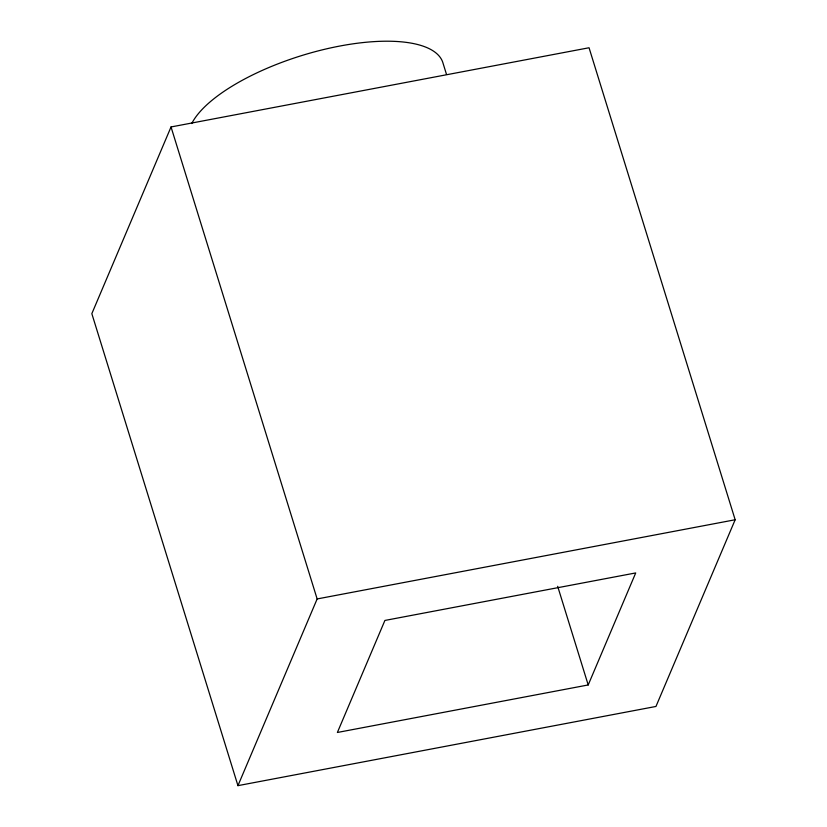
<?xml version="1.0" encoding="UTF-8"?>
<svg xmlns="http://www.w3.org/2000/svg" width="827" height="827" viewBox="0 0 827 827"><rect width="100%" height="100%" fill="white"/><g stroke="black" fill="none" stroke-linecap="round" stroke-linejoin="round"><path stroke-width="1.24" d="M171.034 126.955L91.838 313.66L237.949 785.65L655.966 706.454L735.162 519.759L589.051 47.759L171.034 126.955L317.144 598.944L237.949 785.65M588.204 684.952L635.715 572.935L384.906 620.446L337.385 732.474L588.204 684.952L557.667 586.312M317.144 598.944L735.162 519.759M446.497 74.399L442.693 62.108A132.765 48.659 -17.2 0 0 322.458 49.816A132.765 48.659 -17.2 0 0 191.75 123.533"/></g></svg>
